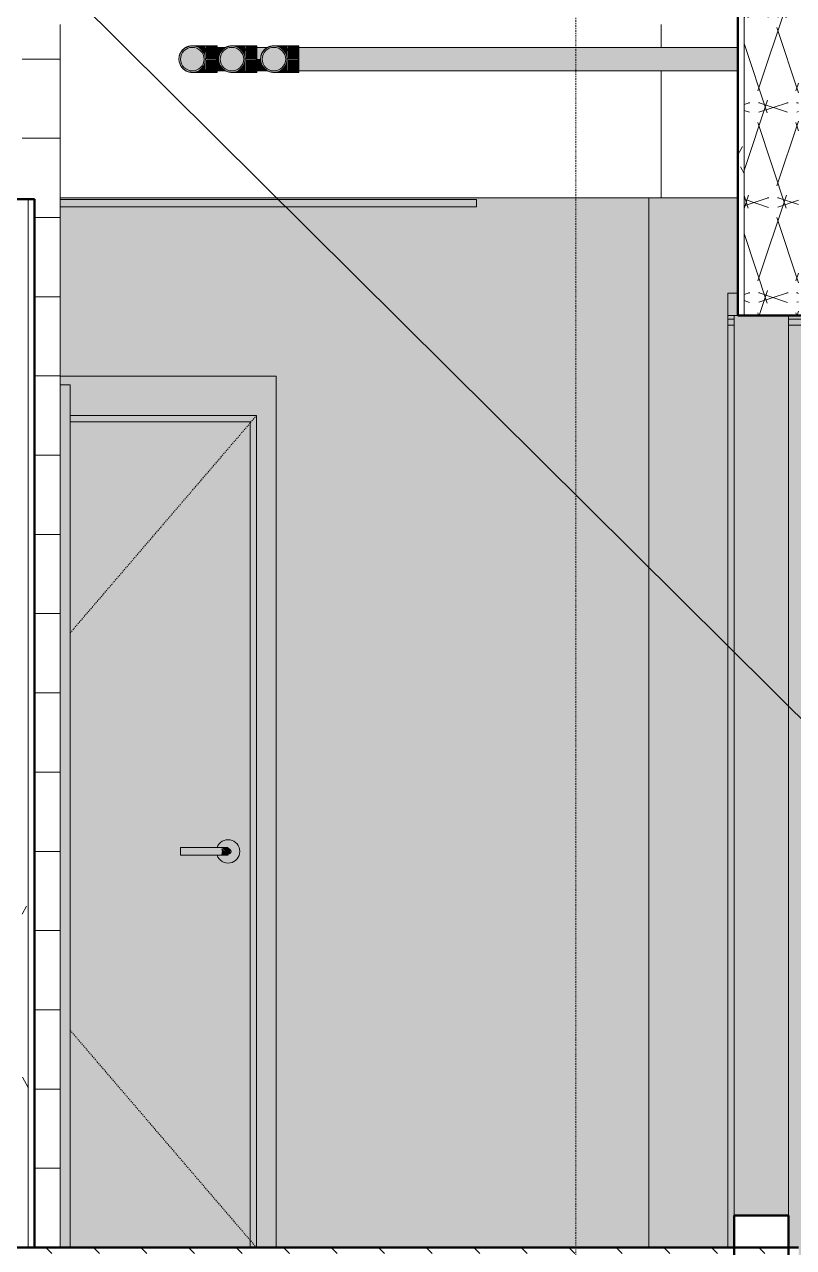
# Model space of a CAD drawing. Header units: inches. Extents: x 1701 to 6939, y -276 to 585.
# Drawn here: x 5264.4 to 5342, y 136 to 259.5 of the extents above; entities that cross this region are included whole.
import ezdxf

# ---------------------------------------------------------------- set-up
doc = ezdxf.new("R2010")
doc.units = ezdxf.units.IN
doc.header["$MEASUREMENT"] = 0
doc.linetypes.add('Dash 1_16_', pattern=[0.125, 0.0625, -0.0625])
doc.linetypes.add('Dash Dot 3_16_', pattern=[0.3125, 0.1875, -0.0625, 0, -0.0625])
for name, color, linetype, lineweight in [('0-2', 7, 'Continuous', 9), ('0-4', 10, 'Continuous', 5), ('A-ANNO-SYMB-1', 150, 'Dash Dot 3_16_', 9), ('A-CLNG-1', 31, 'Continuous', 5), ('A-CLNG-2', 7, 'Continuous', 9), ('A-DOOR-2', 7, 'Dash 1_16_', 9), ('A-DOOR-4', 7, 'Continuous', 9), ('A-DOOR-5', 254, 'Continuous', 9), ('A-DOOR-6', 9, 'Continuous', 9), ('A-DOOR-FRAM-2', 7, 'Continuous', 9), ('A-DOOR-FRAM-3', 9, 'Continuous', 9), ('A-FLOR-2', 192, 'Continuous', 50), ('A-FLOR-3', 192, 'Continuous', 9), ('A-FLOR-MCUT', 51, 'Continuous', 13), ('A-FLOR-PATT-1', 8, 'Continuous', 9), ('A-GLAZ-CWMG', 51, 'Continuous', 9), ('A-GLAZ-CWMG-1', 51, 'Continuous', 50), ('A-WALL', 113, 'Continuous', 13), ('A-WALL-2', 50, 'Continuous', 13), ('A-WALL-3', 7, 'Continuous', 9), ('A-WALL-6', 113, 'Continuous', 9), ('A-WALL-7', 113, 'Continuous', 50), ('A-WALL-PATT-1', 7, 'Continuous', 9), ('A-WALL-PATT-4', 111, 'Continuous', 9), ('A-WALL-PATT-5', 55, 'Continuous', 9), ('G-ANNO-TEXT', 231, 'Continuous', 9), ('I-WALL-3', 7, 'Continuous', 9), ('I-WALL-4', 250, 'Continuous', 50), ('I-WALL-5', 50, 'Continuous', 13), ('P-PIPE-1', 8, 'Continuous', 5), ('P-PIPE-2', 252, 'Continuous', 9), ('P-PIPE-3', 7, 'Continuous', 9), ('P-PIPE-4', 94, 'Continuous', 9), ('Q-SPCQ-2', 7, 'Continuous', 9), ('Q-SPCQ-5', 15, 'Continuous', 9)]:
    doc.layers.add(name, color=color, linetype=linetype, lineweight=lineweight)
pattern_1 = [(0, (-1688.897, 68.768), (30.72, 7.68), [1.267, -21.773, 1.267, -21.773, -122.88]), (0, (-1688.897, 68.768), (30.72, 7.68), [-46.08, 1.267, -44.813, 1.267, -21.773, -53.76]), (0, (-1688.897, 68.768), (30.72, 7.68), [-115.2, 1.267, -14.093, 1.267, -37.133]), (120, (-1677.377, 72.608), (-22.011075, 22.7643), [1.267, -21.773, 1.267, -21.773, -122.88]), (120, (-1677.377, 72.608), (-22.011075, 22.7643), [-46.08, 1.267, -44.813, 1.267, -21.773, -53.76]), (120, (-1677.377, 72.608), (-22.011075, 22.7643), [-115.2, 1.267, -14.093, 1.267, -37.133]), (240, (-1673.537, 87.968), (-8.708925, -30.4443), [1.267, -21.773, 1.267, -21.773, -122.88]), (240, (-1673.537, 87.968), (-8.708925, -30.4443), [-46.08, 1.267, -44.813, 1.267, -21.773, -53.76]), (240, (-1673.537, 87.968), (-8.708925, -30.4443), [-115.2, 1.267, -14.093, 1.267, -37.133])]
pattern_2 = [(0, (7056.429, 68.768), (0, 4.798), []), (315, (7056.4288, 68.768), (4.7984266, 0), [6.786, -6.786]), (45, (7056.4288, 68.768), (4.7984266, 0), [6.786, -6.786])]

# ---------------------------------------------------------------- blocks, each defined once
blk = doc.blocks.new('Elbow - PVC - Sch 40 - Standard-2079255-SECTION _ CENTER LOOKING EAST')
at = {"layer": 'P-PIPE-2'}
h = blk.add_hatch(color=256, dxfattribs=at)
h.paths.add_polyline_path([(-3464, 118.66), (-3463.65, 118.7), (-3463.31, 118.85), (-3462.96, 119.16), (-3462.8, 119.41), (-3462.7, 119.69), (-3462.67, 120.09), (-3462.7, 120.35), (-3462.85, 120.69), (-3463.16, 121.04), (-3463.41, 121.2), (-3463.69, 121.3), (-3464.11, 121.33), (-3464.35, 121.3), (-3464.69, 121.15), (-3465.03, 120.85), (-3465.19, 120.62), (-3465.3, 120.35), (-3465.34, 120), (-3465.3, 119.65), (-3465.15, 119.31), (-3464.84, 118.96), (-3464.53, 118.78), (-3464.31, 118.7)], flags=0)
h.paths.add_polyline_path([(-3464, 118.81), (-3464.31, 118.85), (-3464.64, 119.01), (-3464.84, 119.16), (-3465.03, 119.41), (-3465.16, 119.82), (-3465.18, 120.09), (-3465.15, 120.31), (-3464.95, 120.7), (-3464.78, 120.88), (-3464.53, 121.06), (-3464.3, 121.15), (-3464, 121.19), (-3463.69, 121.15), (-3463.3, 120.95), (-3463.08, 120.74), (-3462.97, 120.59), (-3462.84, 120.18), (-3462.81, 120), (-3462.85, 119.69), (-3462.97, 119.41), (-3463.16, 119.16), (-3463.5, 118.93), (-3463.82, 118.84)], flags=0)
h = blk.add_hatch(color=256, dxfattribs=at)
h.paths.add_polyline_path([(-3462.65, 120), (-3462.62, 121.03), (-3462.66, 121.34), (-3463.37, 121.3), (-3463.43, 121.29), (-3463.57, 121.27), (-3463.24, 121.1), (-3462.95, 120.82), (-3462.8, 120.59), (-3462.7, 120.31), (-3462.65, 120)], flags=0)
h.paths.add_polyline_path([(-3462.97, 120.89), (-3463.21, 121.11), (-3463.03, 120.95)], flags=0)
h.paths.add_polyline_path([(-3463.43, 121.29), (-3463.57, 121.34), (-3463.48, 121.3)], flags=0)
for points in [[(-3462.62, 120), (-3461.47, 120), (-3461.47, 121.34), (-3462.62, 121.3), (-3462.62, 120)], [(-3461.47, 118.66), (-3461.47, 120), (-3462.62, 119.96), (-3462.62, 118.66)]]:
    blk.add_hatch(color=256, dxfattribs=at).paths.add_polyline_path(points, flags=0)
h = blk.add_hatch(color=256, dxfattribs=at)
h.paths.add_polyline_path([(-3463.05, 119.05), (-3463.16, 118.93), (-3463.08, 119.02)], flags=0)
h.paths.add_polyline_path([(-3462.62, 118.66), (-3462.66, 119.94), (-3462.76, 119.51), (-3462.85, 119.31), (-3463.16, 118.96), (-3463.38, 118.81), (-3463.57, 118.7), (-3463.57, 118.66), (-3462.91, 118.66)], flags=0)
at = {"layer": 'P-PIPE-3'}
for p, q in [((-3461.47, 121.34), (-3462.62, 121.34)), ((-3461.47, 121.34), (-3461.47, 120)), ((-3461.47, 120), (-3461.47, 118.66)), ((-3462.62, 118.66), (-3461.47, 118.66))]:
    blk.add_line(p, q, dxfattribs=at)
at = {"layer": 'P-PIPE-3', "flags": 128}
for points in [[(-3465.34, 120), (-3465.34, 120.05), (-3465.34, 120.11), (-3465.33, 120.16), (-3465.33, 120.21), (-3465.32, 120.27), (-3465.31, 120.32), (-3465.29, 120.37), (-3465.28, 120.42), (-3465.26, 120.47), (-3465.24, 120.52), (-3465.22, 120.57), (-3465.19, 120.62), (-3465.17, 120.67), (-3465.14, 120.71), (-3465.11, 120.76), (-3465.08, 120.8), (-3465.05, 120.85), (-3465.01, 120.89), (-3464.97, 120.93), (-3464.94, 120.96), (-3464.9, 121), (-3464.86, 121.04), (-3464.81, 121.07), (-3464.77, 121.1), (-3464.73, 121.13), (-3464.68, 121.16), (-3464.63, 121.19), (-3464.59, 121.21), (-3464.54, 121.23), (-3464.49, 121.25), (-3464.44, 121.27), (-3464.39, 121.29), (-3464.33, 121.3), (-3464.28, 121.31), (-3464.23, 121.32), (-3464.18, 121.33), (-3464.12, 121.34), (-3464.07, 121.34), (-3464.01, 121.34), (-3464, 121.34)], [(-3464, 121.34), (-3464, 121.34), (-3464, 121.34), (-3463.99, 121.34), (-3463.98, 121.34), (-3463.97, 121.34), (-3463.96, 121.34), (-3463.95, 121.34), (-3463.93, 121.34), (-3463.91, 121.34), (-3463.89, 121.34), (-3463.87, 121.34), (-3463.84, 121.34), (-3463.82, 121.34), (-3463.79, 121.34), (-3463.76, 121.34), (-3463.73, 121.34), (-3463.69, 121.34), (-3463.66, 121.34), (-3463.62, 121.34), (-3463.58, 121.34), (-3463.54, 121.34), (-3463.5, 121.34), (-3463.46, 121.34), (-3463.41, 121.34), (-3463.37, 121.34), (-3463.32, 121.34), (-3463.27, 121.34), (-3463.22, 121.34), (-3463.17, 121.34), (-3463.12, 121.34), (-3463.07, 121.34), (-3463.02, 121.34), (-3462.97, 121.34), (-3462.91, 121.34), (-3462.86, 121.34), (-3462.8, 121.34), (-3462.75, 121.34), (-3462.69, 121.34), (-3462.64, 121.34), (-3462.62, 121.34)], [(-3464, 118.66), (-3464.05, 118.66), (-3464.11, 118.66), (-3464.16, 118.67), (-3464.21, 118.67), (-3464.27, 118.68), (-3464.32, 118.69), (-3464.37, 118.71), (-3464.42, 118.72), (-3464.47, 118.74), (-3464.52, 118.76), (-3464.57, 118.78), (-3464.62, 118.81), (-3464.67, 118.83), (-3464.71, 118.86), (-3464.76, 118.89), (-3464.8, 118.92), (-3464.85, 118.95), (-3464.89, 118.99), (-3464.93, 119.03), (-3464.96, 119.06), (-3465, 119.1), (-3465.04, 119.14), (-3465.07, 119.19), (-3465.1, 119.23), (-3465.13, 119.27), (-3465.16, 119.32), (-3465.19, 119.37), (-3465.21, 119.41), (-3465.23, 119.46), (-3465.25, 119.51), (-3465.27, 119.56), (-3465.29, 119.61), (-3465.3, 119.67), (-3465.31, 119.72), (-3465.32, 119.77), (-3465.33, 119.82), (-3465.34, 119.88), (-3465.34, 119.93), (-3465.34, 119.99), (-3465.34, 120)], [(-3462.62, 118.66), (-3462.68, 118.66), (-3462.73, 118.66), (-3462.79, 118.66), (-3462.84, 118.66), (-3462.9, 118.66), (-3462.95, 118.66), (-3463, 118.66), (-3463.06, 118.66), (-3463.11, 118.66), (-3463.16, 118.66), (-3463.21, 118.66), (-3463.26, 118.66), (-3463.31, 118.66), (-3463.36, 118.66), (-3463.4, 118.66), (-3463.45, 118.66), (-3463.49, 118.66), (-3463.53, 118.66), (-3463.57, 118.66), (-3463.61, 118.66), (-3463.65, 118.66), (-3463.68, 118.66), (-3463.72, 118.66), (-3463.75, 118.66), (-3463.78, 118.66), (-3463.81, 118.66), (-3463.84, 118.66), (-3463.86, 118.66), (-3463.89, 118.66), (-3463.91, 118.66), (-3463.93, 118.66), (-3463.94, 118.66), (-3463.96, 118.66), (-3463.97, 118.66), (-3463.98, 118.66), (-3463.99, 118.66), (-3463.99, 118.66), (-3464, 118.66), (-3464, 118.66)]]:
    blk.add_lwpolyline(points, dxfattribs=at)
at = {"layer": 'P-PIPE-3'}
for start, end in [(0, 180), (180, 360)]:
    blk.add_arc((-3464, 120), 1.34, start, end, dxfattribs=at)
blk = doc.blocks.new('HOLLOW METAL - UNIT DOOR-2125824-SECTION _ CENTER LOOKING EAST')
at = {"layer": 'A-DOOR-5'}
h = blk.add_hatch(color=256, dxfattribs=at)
h.paths.add_polyline_path([(-3460.38, 306.82), (-3460.07, 306.86), (-3459.79, 306.98), (-3459.54, 307.16), (-3459.36, 307.41), (-3459.24, 307.69), (-3459.2, 308), (-3459.24, 308.31), (-3459.36, 308.59), (-3459.54, 308.84), (-3459.79, 309.02), (-3460.07, 309.14), (-3460.38, 309.18), (-3460.68, 309.14), (-3460.97, 309.02), (-3461.21, 308.84), (-3461.4, 308.59), (-3461.47, 308.39), (-3461, 308.38), (-3460.73, 308.38), (-3460.37, 308.36), (-3460.18, 308.26), (-3460.13, 308.12), (-3460.14, 307.8), (-3460.31, 307.65), (-3460.49, 307.61), (-3460.82, 307.65), (-3461.26, 307.61), (-3461.48, 307.61), (-3461.4, 307.41), (-3461.21, 307.16), (-3460.97, 306.98), (-3460.68, 306.86)], flags=0)
h.paths.add_polyline_path([(-3461.07, 307.8), (-3461.01, 308), (-3461.07, 308.1), (-3461.07, 307.9)], flags=0)
for points in [[(-3461.07, 308), (-3461.08, 308.39), (-3465.2, 308.38), (-3465.2, 308), (-3461.56, 308)], [(-3461.55, 307.61), (-3461.07, 307.62), (-3461.07, 308), (-3465.2, 308), (-3465.2, 307.61), (-3461.56, 307.61)]]:
    blk.add_hatch(color=256, dxfattribs=at).paths.add_polyline_path(points, flags=0)
h = blk.add_hatch(color=256, dxfattribs=at)
h.paths.add_polyline_path([(-3460.7, 308), (-3461.07, 308.34), (-3461.04, 308.1), (-3461, 308), (-3460.79, 308)], flags=0)
h.paths.add_polyline_path([(-3460.31, 308), (-3460.12, 308), (-3460.18, 308.26), (-3460.31, 308.35), (-3460.49, 308.39), (-3460.82, 308.35), (-3461.02, 308.34), (-3460.69, 308), (-3460.34, 308)], flags=0)
h = blk.add_hatch(color=256, dxfattribs=at)
h.paths.add_polyline_path([(-3461.07, 307.61), (-3460.73, 307.62), (-3460.37, 307.64), (-3460.17, 307.76), (-3460.13, 307.88), (-3460.15, 308), (-3460.7, 307.99), (-3461.05, 307.62)], flags=0)
h.paths.add_polyline_path([(-3461.07, 307.62), (-3460.7, 308), (-3461.01, 308), (-3461.07, 307.66)], flags=0)
at = {"layer": 'A-DOOR-6'}
h = blk.add_hatch(color=256, dxfattribs=at)
h.paths.add_polyline_path([(-3458.15, 268), (-3458.15, 351.37), (-3476.32, 351.37), (-3476.32, 268), (-3468.72, 268)], flags=0)
h.paths.add_polyline_path([(-3460.38, 306.82), (-3460.68, 306.86), (-3460.97, 306.98), (-3461.21, 307.16), (-3461.4, 307.41), (-3461.51, 307.61), (-3465.2, 307.62), (-3465.2, 308.39), (-3461.48, 308.39), (-3461.4, 308.59), (-3461.21, 308.84), (-3460.97, 309.02), (-3460.68, 309.14), (-3460.34, 309.18), (-3460.07, 309.14), (-3459.79, 309.02), (-3459.54, 308.84), (-3459.36, 308.59), (-3459.24, 308.31), (-3459.2, 308), (-3459.24, 307.69), (-3459.36, 307.41), (-3459.54, 307.16), (-3459.79, 306.98), (-3460.07, 306.86), (-3460.34, 306.82)], flags=0)
at = {"layer": 'A-DOOR-FRAM-3'}
for points in [[(-3455.52, 268), (-3455.52, 356), (-3477.32, 356), (-3477.32, 355.12), (-3476.32, 355.12), (-3476.32, 352), (-3457.52, 352), (-3457.52, 268)], [(-3457.52, 268), (-3457.52, 352), (-3476.32, 352), (-3476.32, 351.37), (-3458.15, 351.37), (-3458.15, 268)]]:
    blk.add_hatch(color=256, dxfattribs=at).paths.add_polyline_path(points, flags=0)
at = {"layer": 'A-DOOR-2'}
for p, q in [((-3457.52, 352), (-3476.32, 330.07)), ((-3476.32, 289.93), (-3457.52, 268))]:
    blk.add_line(p, q, dxfattribs=at)
at = {"layer": 'A-DOOR-4'}
for p, q in [((-3461.07, 308.39), (-3465.2, 308.39)), ((-3465.2, 308), (-3465.2, 308.39)), ((-3465.2, 307.61), (-3465.2, 308)), ((-3465.2, 307.61), (-3461.07, 307.61))]:
    blk.add_line(p, q, dxfattribs=at)
at = {"layer": 'A-DOOR-4', "flags": 128}
for points in [[(-3460.48, 308.39), (-3460.48, 308.39), (-3460.48, 308.39), (-3460.48, 308.39), (-3460.48, 308.39), (-3460.49, 308.39), (-3460.49, 308.39), (-3460.5, 308.39), (-3460.51, 308.39), (-3460.51, 308.39), (-3460.52, 308.39), (-3460.53, 308.39), (-3460.54, 308.39), (-3460.55, 308.39), (-3460.57, 308.39), (-3460.58, 308.39), (-3460.59, 308.39), (-3460.61, 308.39), (-3460.62, 308.39), (-3460.64, 308.39), (-3460.66, 308.39), (-3460.67, 308.39), (-3460.69, 308.39), (-3460.71, 308.39), (-3460.73, 308.39), (-3460.75, 308.39), (-3460.77, 308.39), (-3460.79, 308.39), (-3460.81, 308.39), (-3460.83, 308.39), (-3460.85, 308.39), (-3460.88, 308.39), (-3460.9, 308.39), (-3460.92, 308.39), (-3460.94, 308.39), (-3460.97, 308.39), (-3460.99, 308.39), (-3461.01, 308.39), (-3461.04, 308.39), (-3461.06, 308.39), (-3461.07, 308.39)], [(-3461.07, 307.61), (-3461.04, 307.61), (-3461.02, 307.61), (-3461, 307.61), (-3460.97, 307.61), (-3460.95, 307.61), (-3460.93, 307.61), (-3460.9, 307.61), (-3460.88, 307.61), (-3460.86, 307.61), (-3460.84, 307.61), (-3460.82, 307.61), (-3460.79, 307.61), (-3460.77, 307.61), (-3460.75, 307.61), (-3460.73, 307.61), (-3460.71, 307.61), (-3460.7, 307.61), (-3460.68, 307.61), (-3460.66, 307.61), (-3460.64, 307.61), (-3460.63, 307.61), (-3460.61, 307.61), (-3460.6, 307.61), (-3460.58, 307.61), (-3460.57, 307.61), (-3460.56, 307.61), (-3460.55, 307.61), (-3460.54, 307.61), (-3460.53, 307.61), (-3460.52, 307.61), (-3460.51, 307.61), (-3460.5, 307.61), (-3460.5, 307.61), (-3460.49, 307.61), (-3460.49, 307.61), (-3460.48, 307.61), (-3460.48, 307.61), (-3460.48, 307.61), (-3460.48, 307.61)]]:
    blk.add_lwpolyline(points, dxfattribs=at)
at = {"layer": 'A-DOOR-4'}
for centre, radius, start, end in [((-3460.38, 308), 1.18, 0, 160.3657), ((-3460.38, 308), 1.18, 199.5633, 0), ((-3460.48, 308), 0.394, 75, 90), ((-3460.48, 308), 0.394, 270, 285), ((-3460.48, 308), 0.394, 0, 30), ((-3460.48, 308), 0.394, 330, 0)]:
    blk.add_arc(centre, radius, start, end, dxfattribs=at)
at = {"layer": 'A-DOOR-FRAM-2'}
for p, q in [((-3455.52, 356), (-3477.32, 356)), ((-3455.52, 268), (-3455.52, 356)), ((-3476.32, 352), (-3457.52, 352)), ((-3457.52, 352), (-3457.52, 268)), ((-3476.32, 351.37), (-3458.15, 351.37)), ((-3458.15, 351.37), (-3458.15, 268))]:
    blk.add_line(p, q, dxfattribs=at)
blk = doc.blocks.new('CTR - 1st Phase - Common Walls_rvt-2-SECTION _ CENTER LOOKING EAST')
at = {"layer": 'A-CLNG-1'}
blk.add_hatch(color=256, dxfattribs=at).paths.add_polyline_path([(-3477.32, 241.07), (-3435.32, 241.07), (-3435.32, 241.82), (-3477.32, 241.82)], flags=0)
at = {"layer": 'A-WALL-PATT-1'}
h = blk.add_hatch(dxfattribs=at)
h.set_pattern_fill('FP_39', color=256, style=0, pattern_type=2)
h.set_pattern_definition(pattern_1)
h.paths.add_polyline_path([(-3480.55, 136), (-3480.55, 241.87), (-3481.17, 241.87), (-3481.17, 136)], flags=0)
h = blk.add_hatch(dxfattribs=at)
h.set_pattern_fill('FP_39', color=256, style=0, pattern_type=2)
h.set_pattern_definition(pattern_1)
h.paths.add_polyline_path([(-3479.92, 136), (-3479.92, 241.87), (-3480.55, 241.87), (-3480.55, 136)], flags=0)
at = {"layer": 'I-WALL-5'}
for points in [[(-3451.96, 136), (-3417.92, 136), (-3417.92, 242), (-3477.32, 242), (-3477.32, 241.82), (-3435.32, 241.82), (-3435.32, 241.07), (-3477.32, 241.07), (-3477.32, 224), (-3455.52, 224), (-3455.52, 136)], [(-3409.92, 136), (-3409.92, 232.37), (-3408.92, 232.37), (-3408.92, 242), (-3417.92, 242), (-3417.92, 136), (-3410.56, 136)]]:
    blk.add_hatch(color=256, dxfattribs=at).paths.add_polyline_path(points, flags=0)
at = {"layer": 'P-PIPE-1'}
for points in [[(-3461.34, 256), (-3461.3, 256.35), (-3461.15, 256.69), (-3460.84, 257.04), (-3460.67, 257.19), (-3461.47, 257.15), (-3461.47, 256)], [(-3426.82, 256), (-3408.92, 256.01), (-3408.92, 257.19), (-3453.23, 257.15), (-3453.23, 256), (-3431.01, 256)], [(-3461.47, 254.81), (-3460.69, 254.85), (-3461.04, 255.16), (-3461.2, 255.41), (-3461.3, 255.69), (-3461.34, 256), (-3461.47, 256), (-3461.47, 254.84)], [(-3457.47, 254.81), (-3456.45, 254.85), (-3456.79, 255.16), (-3456.95, 255.41), (-3457.06, 255.69), (-3457.1, 256), (-3457.47, 256), (-3457.47, 254.84)], [(-3426.82, 254.81), (-3408.92, 254.85), (-3408.92, 256), (-3453.23, 256), (-3453.23, 254.81), (-3431.01, 254.81)]]:
    blk.add_hatch(color=256, dxfattribs=at).paths.add_polyline_path(points, flags=0)
h = blk.add_hatch(color=256, dxfattribs=at)
h.paths.add_polyline_path([(-3457.1, 256), (-3457.06, 256.31), (-3457.06, 256.35), (-3456.9, 256.69), (-3456.6, 257.04), (-3456.43, 257.19), (-3457.47, 257.15), (-3457.47, 256)], flags=0)
h.paths.add_polyline_path([(-3454.4, 256), (-3454.38, 256), (-3454.4, 256)], flags=0)
at = {"layer": 'P-PIPE-2'}
for points in [[(-3464, 254.81), (-3463.64, 254.88), (-3463.41, 254.97), (-3463.16, 255.16), (-3462.97, 255.41), (-3462.85, 255.71), (-3462.82, 256.07), (-3462.9, 256.43), (-3463.03, 256.67), (-3463.16, 256.84), (-3463.46, 257.05), (-3463.82, 257.16), (-3464, 257.19), (-3464.31, 257.15), (-3464.59, 257.03), (-3464.84, 256.84), (-3465.05, 256.55), (-3465.16, 256.18), (-3465.17, 255.9), (-3465.13, 255.65), (-3465.03, 255.41), (-3464.84, 255.16), (-3464.53, 254.94), (-3464.18, 254.84)], [(-3460, 254.81), (-3459.64, 254.88), (-3459.41, 254.97), (-3459.16, 255.16), (-3458.97, 255.41), (-3458.85, 255.71), (-3458.82, 256.07), (-3458.9, 256.43), (-3459.03, 256.67), (-3459.16, 256.84), (-3459.46, 257.05), (-3459.82, 257.16), (-3460, 257.19), (-3460.34, 257.13), (-3460.59, 257.03), (-3460.84, 256.84), (-3461.05, 256.55), (-3461.16, 256.18), (-3461.17, 255.9), (-3461.13, 255.65), (-3461.03, 255.41), (-3460.84, 255.16), (-3460.59, 254.97), (-3460.18, 254.84)], [(-3455.76, 254.81), (-3455.39, 254.88), (-3455.16, 254.97), (-3454.92, 255.16), (-3454.73, 255.41), (-3454.61, 255.71), (-3454.58, 256.07), (-3454.66, 256.43), (-3454.79, 256.67), (-3454.92, 256.84), (-3455.22, 257.05), (-3455.58, 257.16), (-3455.76, 257.19), (-3456.15, 257.11), (-3456.35, 257.03), (-3456.6, 256.84), (-3456.8, 256.55), (-3456.92, 256.18), (-3456.93, 255.9), (-3456.89, 255.65), (-3456.79, 255.41), (-3456.6, 255.16), (-3456.35, 254.97), (-3455.94, 254.84)]]:
    blk.add_hatch(color=256, dxfattribs=at).paths.add_polyline_path(points, flags=0)
at = {"layer": 'A-CLNG-2'}
for p, q in [((-3477.32, 241.82), (-3435.32, 241.82)), ((-3435.32, 241.07), (-3477.32, 241.07)), ((-3435.32, 241.82), (-3435.32, 241.07))]:
    blk.add_line(p, q, dxfattribs=at)
at = {"layer": 'A-WALL-2'}
blk.add_line((-3480.55, 241.87), (-3480.55, 136), dxfattribs=at)
at = {"layer": 'I-WALL-3'}
for p, q in [((-3417.92, 242), (-3477.32, 242)), ((-3408.92, 242), (-3417.92, 242)), ((-3417.92, 242), (-3417.92, 136)), ((-3477.32, 224), (-3455.52, 224)), ((-3455.52, 224), (-3455.52, 136))]:
    blk.add_line(p, q, dxfattribs=at)
at = {"layer": 'I-WALL-4'}
for p, q in [((-3479.92, 241.87), (-3487.92, 241.87)), ((-3479.92, 136), (-3479.92, 241.87)), ((-3487.92, 136), (-3479.92, 136))]:
    blk.add_line(p, q, dxfattribs=at)
at = {"layer": 'P-PIPE-3'}
for p, q in [((-3460.62, 257.19), (-3461.47, 257.19)), ((-3456.37, 257.19), (-3457.47, 257.19)), ((-3408.92, 257.19), (-3453.23, 257.19)), ((-3461.47, 254.81), (-3460.62, 254.81)), ((-3457.47, 254.81), (-3456.37, 254.81)), ((-3453.23, 254.81), (-3408.92, 254.81))]:
    blk.add_line(p, q, dxfattribs=at)
at = {"layer": 'P-PIPE-4'}
for centre, start, end in [((-3464, 256), 0, 180), ((-3460, 256), 0, 180), ((-3455.76, 256), 0, 180), ((-3464, 256), 180, 0), ((-3460, 256), 180, 0), ((-3455.76, 256), 180, 0)]:
    blk.add_arc(centre, 1.19, start, end, dxfattribs=at)
at = {"layer": '0-2'}
for name, p in [('Elbow - PVC - Sch 40 - Standard-2079255-SECTION _ CENTER LOOKING EAST', (0, 136)), ('Elbow - PVC - Sch 40 - Standard-2079255-SECTION _ CENTER LOOKING EAST', (4, 136)), ('Elbow - PVC - Sch 40 - Standard-2079255-SECTION _ CENTER LOOKING EAST', (8.24, 136)), ('HOLLOW METAL - UNIT DOOR-2125824-SECTION _ CENTER LOOKING EAST', (0, -132))]:
    blk.add_blockref(name, p, dxfattribs=at)
blk = doc.blocks.new('Elevator Door-Center - 48_ x 84_-2010370-SECTION _ CENTER LOOKING EAST')
at = {"layer": 'Q-SPCQ-5'}
blk.add_hatch(color=256, dxfattribs=at).paths.add_polyline_path([(-3476.32, 136), (-3476.32, 223.12), (-3477.32, 223.12), (-3477.32, 136)], flags=0)
at = {"layer": 'Q-SPCQ-2'}
for p, q in [((-3477.32, 223.12), (-3476.32, 223.12)), ((-3476.32, 223.12), (-3476.32, 136))]:
    blk.add_line(p, q, dxfattribs=at)
blk = doc.blocks.new('CTR - 1st Phase -Stairs _ Elevators_rvt-2-SECTION _ CENTER LOOKING EAST')
at = {"layer": 'A-WALL-PATT-5'}
h = blk.add_hatch(dxfattribs=at)
h.set_pattern_fill('FP_70', color=256, style=0, pattern_type=2)
h.set_pattern_definition([(0, (-3481.324, -152), (0, 8), []), (90, (-3481.324, -152), (-8, 8), [8, -8])])
h.paths.add_polyline_path([(-3477.73, 0), (-3477.32, 0), (-3477.33, 0.12), (-3479.92, 0.12), (-3479.92, 0), (-3478.45, 0), (-3478.45, 0.12), (-3477.73, 0.12), (-3477.73, 0.02)], flags=0)
h.paths.add_polyline_path([(-3477.32, 0.57), (-3477.37, 11.14), (-3478.45, 10.02), (-3479.64, 9.07), (-3479.92, 8.89), (-3479.92, 1.16), (-3477.36, 0.58)], flags=0)
h.paths.add_polyline_path([(-3479.57, 28.76), (-3478.19, 28.82), (-3477.32, 28.94), (-3477.32, 127.5), (-3479.22, 127.5), (-3479.22, 133), (-3477.32, 133), (-3477.32, 133.84), (-3481.17, 133.84), (-3481.14, 109.87), (-3479.92, 109.87), (-3479.92, 28.76)], flags=0)
h.paths.add_polyline_path([(-3477.32, 136), (-3477.32, 259.5), (-3479.22, 259.5), (-3479.22, 265), (-3477.32, 265), (-3477.32, 265.84), (-3479.22, 265.87), (-3479.22, 268), (-3477.32, 268), (-3477.32, 400.31), (-3479.1, 400.28), (-3479.22, 405.77), (-3481.17, 405.73), (-3481.17, 373.87), (-3479.92, 373.87), (-3479.92, 268), (-3481.17, 268), (-3481.17, 241.87), (-3479.92, 241.87), (-3479.92, 136)], flags=0)
at = {"layer": 'A-WALL-3'}
blk.add_line((-3477.32, 259.5), (-3477.32, 136), dxfattribs=at)
at = {"layer": '0-2'}
blk.add_blockref('Elevator Door-Center - 48_ x 84_-2010370-SECTION _ CENTER LOOKING EAST', (0, 0), dxfattribs=at)
blk = doc.blocks.new('Basic Wall _ EXT - FIBER CEMENT - LARGE - ___-2505164-SECTION _ CENTER LOOKING EAST')
at = {"layer": 'A-WALL-6'}
for points in [[(-3409.3, 230.12), (-3408.92, 230.12), (-3408.92, 232.37), (-3409.92, 232.37), (-3409.92, 230.12)], [(-3402.37, 229.73), (-3402.37, 229.75), (-3403.8, 229.73)]]:
    blk.add_hatch(color=256, dxfattribs=at).paths.add_polyline_path(points, flags=0)
h = blk.add_hatch(color=256, dxfattribs=at)
h.paths.add_polyline_path([(-2067.92, 229.15), (-2067.6, 229.15), (-2067.6, 229.73), (-3400.8, 229.73), (-3400.8, 229.15), (-2068.16, 229.15)], flags=0)
h.paths.add_polyline_path([(-3409.92, 229.15), (-3409.3, 229.15), (-3409.3, 229.73), (-3409.92, 229.73)], flags=0)
h.paths.add_polyline_path([(-3403.8, 229.15), (-3402.37, 229.15), (-3402.37, 229.73), (-3403.8, 229.73)], flags=0)
for p, q in [((-3409.92, 230.12), (-3409.92, 232.37)), ((-3409.92, 232.37), (-3408.92, 232.37)), ((-3409.92, 229.15), (-3409.92, 229.73)), ((-3409.92, 229.73), (-3409.3, 229.73)), ((-3403.8, 229.73), (-3402.37, 229.73)), ((-3409.92, 229.15), (-3409.3, 229.15)), ((-3403.8, 229.15), (-3402.37, 229.15))]:
    blk.add_line(p, q, dxfattribs=at)
blk = doc.blocks.new('Rectangular Mullion - Stud - Base_Head-1769175-SECTION _ CENTER LOOKING EAST')
at = {"layer": 'A-GLAZ-CWMG-1'}
for p, q in [((-3403.8, 139.25), (-3409.3, 139.25)), ((-3409.3, 139.25), (-3409.3, 133.75)), ((-3403.8, 133.75), (-3403.8, 139.25)), ((-3409.3, 133.75), (-3403.8, 133.75))]:
    blk.add_line(p, q, dxfattribs=at)
blk = doc.blocks.new('Rectangular Mullion - Stud - Vertical-2196328-SECTION _ CENTER LOOKING EAST')
at = {"layer": 'A-GLAZ-CWMG'}
blk.add_hatch(color=256, dxfattribs=at).paths.add_polyline_path([(-3403.8, 139.25), (-3403.8, 230.12), (-3409.3, 230.12), (-3409.3, 139.25)], flags=0)
for p, q in [((-3409.3, 230.12), (-3408.92, 230.12)), ((-3409.3, 139.25), (-3409.3, 230.12)), ((-3403.8, 230.12), (-3403.8, 139.25))]:
    blk.add_line(p, q, dxfattribs=at)

msp = doc.modelspace()

# ---------------------------------------------------------------- hatches: boundary and pattern name
at = {"layer": 'A-FLOR-PATT-1'}
h = msp.add_hatch(dxfattribs=at)
h.set_pattern_fill('FP_41', color=256, style=0, pattern_type=2)
h.set_pattern_definition(pattern_2)
h.paths.add_polyline_path([(5337.64, 135.41), (5341.53, 135.41), (5341.53, 136), (5264.15, 136), (5264.15, 135.41), (5337.47, 135.41)], flags=0)
at = {"layer": 'A-WALL-PATT-4'}
h = msp.add_hatch(dxfattribs=at)
h.set_pattern_fill('FP_45', color=256, style=0, pattern_type=2)
h.set_pattern_definition([(0, (6684.96, 112.3), (-38.4, 120.375), [0.392, -38.007]), (0, (6684.96, 112.7), (-38.4, 120.375), [0.392, -38.007]), (0, (6684.96, 128.66), (-38.4, 120.375), [0.392, -38.007]), (0, (6684.96, 129.05), (-38.4, 120.375), [0.392, -38.007]), (0, (6684.96, 145.02), (-38.4, 120.375), [0.392, -38.007]), (0, (6684.96, 145.41), (-38.4, 120.375), [0.392, -38.007]), (0, (6684.96, 161.38), (-38.4, 120.375), [0.392, -38.007]), (0, (6684.96, 161.77), (-38.4, 120.375), [0.392, -38.007]), (0, (6684.96, 177.73), (-38.4, 120.375), [0.392, -38.007]), (0, (6684.96, 178.12), (-38.4, 120.375), [0.392, -38.007]), (0, (6684.96, 194.09), (-38.4, 120.375), [0.392, -38.007]), (0, (6684.96, 194.48), (-38.4, 120.375), [0.392, -38.007]), (0, (6684.96, 210.45), (-38.4, 120.375), [0.392, -38.007]), (0, (6684.96, 210.84), (-38.4, 120.375), [0.392, -38.007]), (0, (6684.96, 226.8), (-38.4, 120.375), [0.392, -38.007]), (0, (6684.96, 227.2), (-38.4, 120.375), [0.392, -38.007]), (0, (6702.4, 112.3), (-38.4, 120.375), [0.392, -38.007]), (0, (6702.4, 112.7), (-38.4, 120.375), [0.392, -38.007]), (0, (6702.4, 128.66), (-38.4, 120.375), [0.392, -38.007]), (0, (6702.4, 129.05), (-38.4, 120.375), [0.392, -38.007]), (0, (6702.4, 145.02), (-38.4, 120.375), [0.392, -38.007]), (0, (6702.4, 145.41), (-38.4, 120.375), [0.392, -38.007]), (0, (6702.4, 161.38), (-38.4, 120.375), [0.392, -38.007]), (0, (6702.4, 161.77), (-38.4, 120.375), [0.392, -38.007]), (0, (6702.4, 177.73), (-38.4, 120.375), [0.392, -38.007]), (0, (6702.4, 178.12), (-38.4, 120.375), [0.392, -38.007]), (0, (6702.4, 194.09), (-38.4, 120.375), [0.392, -38.007]), (0, (6702.4, 194.48), (-38.4, 120.375), [0.392, -38.007]), (0, (6702.4, 210.45), (-38.4, 120.375), [0.392, -38.007]), (0, (6702.4, 210.84), (-38.4, 120.375), [0.392, -38.007]), (0, (6702.4, 226.8), (-38.4, 120.375), [0.392, -38.007]), (0, (6702.4, 227.2), (-38.4, 120.375), [0.392, -38.007]), (0, (6719.86, 112.3), (-38.4, 120.375), [0.392, -38.007]), (0, (6719.86, 112.7), (-38.4, 120.375), [0.392, -38.007]), (0, (6719.86, 128.66), (-38.4, 120.375), [0.392, -38.007]), (0, (6719.86, 129.05), (-38.4, 120.375), [0.392, -38.007]), (0, (6719.86, 145.02), (-38.4, 120.375), [0.392, -38.007]), (0, (6719.86, 145.41), (-38.4, 120.375), [0.392, -38.007]), (0, (6719.86, 161.38), (-38.4, 120.375), [0.392, -38.007]), (0, (6719.86, 161.77), (-38.4, 120.375), [0.392, -38.007]), (0, (6719.86, 177.73), (-38.4, 120.375), [0.392, -38.007]), (0, (6719.86, 178.12), (-38.4, 120.375), [0.392, -38.007]), (0, (6719.86, 194.09), (-38.4, 120.375), [0.392, -38.007]), (0, (6719.86, 194.48), (-38.4, 120.375), [0.392, -38.007]), (0, (6719.86, 210.45), (-38.4, 120.375), [0.392, -38.007]), (0, (6719.86, 210.84), (-38.4, 120.375), [0.392, -38.007]), (0, (6719.86, 226.8), (-38.4, 120.375), [0.392, -38.007]), (0, (6719.86, 227.2), (-38.4, 120.375), [0.392, -38.007]), (90, (6683.215, 109.75), (-38.4, 2e-15), [120, -0.375]), (90, (6683.59, 109.75), (-38.4, 2e-15), [120, -0.375]), (90, (6684.956, 112.304), (-38.4, 2e-15), [0.392, -119.982]), (90, (6684.956, 128.66), (-38.4, 2e-15), [0.392, -119.982]), (90, (6684.956, 145.018), (-38.4, 2e-15), [0.392, -119.982]), (90, (6684.956, 161.375), (-38.4, 2e-15), [0.392, -119.982]), (90, (6684.956, 177.732), (-38.4, 2e-15), [0.392, -119.982]), (90, (6684.956, 194.09), (-38.4, 2e-15), [0.392, -119.982]), (90, (6684.956, 210.447), (-38.4, 2e-15), [0.392, -119.982]), (90, (6684.956, 226.804), (-38.4, 2e-15), [0.392, -119.982]), (90, (6685.35, 112.304), (-38.4, 2e-15), [0.392, -119.982]), (90, (6685.35, 128.66), (-38.4, 2e-15), [0.392, -119.982]), (90, (6685.35, 145.018), (-38.4, 2e-15), [0.392, -119.982]), (90, (6685.35, 161.375), (-38.4, 2e-15), [0.392, -119.982]), (90, (6685.35, 177.732), (-38.4, 2e-15), [0.392, -119.982]), (90, (6685.35, 194.09), (-38.4, 2e-15), [0.392, -119.982]), (90, (6685.35, 210.447), (-38.4, 2e-15), [0.392, -119.982]), (90, (6685.35, 226.804), (-38.4, 2e-15), [0.392, -119.982]), (90, (6702.406, 112.304), (-38.4, 2e-15), [0.392, -119.982]), (90, (6702.406, 128.66), (-38.4, 2e-15), [0.392, -119.982]), (90, (6702.406, 145.018), (-38.4, 2e-15), [0.392, -119.982]), (90, (6702.406, 161.375), (-38.4, 2e-15), [0.392, -119.982]), (90, (6702.406, 177.732), (-38.4, 2e-15), [0.392, -119.982]), (90, (6702.406, 194.09), (-38.4, 2e-15), [0.392, -119.982]), (90, (6702.406, 210.447), (-38.4, 2e-15), [0.392, -119.982]), (90, (6702.406, 226.804), (-38.4, 2e-15), [0.392, -119.982]), (90, (6702.8, 112.304), (-38.4, 2e-15), [0.392, -119.982]), (90, (6702.8, 128.66), (-38.4, 2e-15), [0.392, -119.982]), (90, (6702.8, 145.018), (-38.4, 2e-15), [0.392, -119.982]), (90, (6702.8, 161.375), (-38.4, 2e-15), [0.392, -119.982]), (90, (6702.8, 177.732), (-38.4, 2e-15), [0.392, -119.982]), (90, (6702.8, 194.09), (-38.4, 2e-15), [0.392, -119.982]), (90, (6702.8, 210.447), (-38.4, 2e-15), [0.392, -119.982]), (90, (6702.8, 226.804), (-38.4, 2e-15), [0.392, -119.982]), (90, (6719.856, 112.304), (-38.4, 2e-15), [0.392, -119.982]), (90, (6719.856, 128.66), (-38.4, 2e-15), [0.392, -119.982]), (90, (6719.856, 145.018), (-38.4, 2e-15), [0.392, -119.982]), (90, (6719.856, 161.375), (-38.4, 2e-15), [0.392, -119.982]), (90, (6719.856, 177.732), (-38.4, 2e-15), [0.392, -119.982]), (90, (6719.856, 194.09), (-38.4, 2e-15), [0.392, -119.982]), (90, (6719.856, 210.447), (-38.4, 2e-15), [0.392, -119.982]), (90, (6719.856, 226.804), (-38.4, 2e-15), [0.392, -119.982]), (90, (6720.25, 112.304), (-38.4, 2e-15), [0.392, -119.982]), (90, (6720.25, 128.66), (-38.4, 2e-15), [0.392, -119.982]), (90, (6720.25, 145.018), (-38.4, 2e-15), [0.392, -119.982]), (90, (6720.25, 161.375), (-38.4, 2e-15), [0.392, -119.982]), (90, (6720.25, 177.732), (-38.4, 2e-15), [0.392, -119.982]), (90, (6720.25, 194.09), (-38.4, 2e-15), [0.392, -119.982]), (90, (6720.25, 210.447), (-38.4, 2e-15), [0.392, -119.982]), (90, (6720.25, 226.804), (-38.4, 2e-15), [0.392, -119.982]), (180, (6721.61, 109.38), (-38.4, 120.375), [38.025, -0.375]), (180, (6721.61, 109.75), (-38.4, 120.375), [38.025, -0.375])])
h.paths.add_polyline_path([(5812.9, 109.75), (5992.39, 109.75), (5992.39, 229.15), (5953.61, 229.15), (5953.61, 149), (5915.59, 149), (5915.59, 229.15), (5915.21, 229.15), (5915.21, 149), (5877.19, 149), (5877.19, 229.15), (5800.01, 229.15), (5800.01, 149), (5761.99, 149), (5761.99, 229.15), (5761.61, 229.15), (5761.61, 149), (5761.43, 149), (5761.43, 109.75), (5800.2, 109.75)], flags=0)
h.paths.add_polyline_path([(5477.72, 109.75), (5493.38, 109.75), (5493.37, 229.15), (5492.81, 229.15), (5492.81, 149), (5454.79, 149), (5454.79, 229.15), (5454.41, 229.15), (5454.41, 149), (5416.39, 149), (5416.39, 229.15), (5344.53, 229.15), (5344.53, 112.5), (5345.03, 112.5), (5345.03, 109.75), (5469.34, 109.75)], flags=0)
h.paths.add_polyline_path([(5531.4, 109.75), (5608.39, 109.75), (5608.39, 149), (5570.57, 149), (5570.57, 229.15), (5531.4, 229.15), (5531.4, 109.87)], flags=0)
h.paths.add_polyline_path([(6550.31, 109.75), (6677.4, 109.75), (6677.4, 229.15), (6644.81, 229.15), (6644.81, 149), (6606.79, 149), (6606.79, 229.15), (6529.61, 229.15), (6529.61, 149), (6491.59, 149), (6491.59, 229.15), (6491.21, 229.15), (6491.21, 149), (6453.19, 149), (6453.19, 229.15), (6414.41, 229.15), (6414.41, 149), (6376.39, 149), (6376.39, 229.15), (6337.61, 229.15), (6337.61, 149), (6299.59, 149), (6299.59, 229.15), (6299.21, 229.15), (6299.21, 149), (6261.19, 149), (6261.19, 229.15), (6184.01, 229.15), (6184.01, 149), (6183.83, 149), (6183.83, 109.75), (6483.27, 109.75)], flags=0)
h.paths.add_polyline_path([(6030.41, 109.75), (6030.79, 109.75), (6030.79, 229.15), (6030.41, 229.15), (6030.41, 109.87)], flags=0)
h.paths.add_polyline_path([(6068.81, 109.75), (6069, 109.79), (6069, 178), (6107.59, 178), (6107.59, 229.15), (6068.81, 229.15), (6068.81, 109.87)], flags=0)
h.paths.add_polyline_path([(5646.41, 109.75), (5646.6, 109.75), (5646.6, 178), (5685.19, 178), (5685.19, 229.15), (5646.41, 229.15), (5646.41, 109.87)], flags=0)
h.paths.add_polyline_path([(5342.59, 109.81), (5342.95, 109.81), (5342.95, 112.25), (5342.89, 112.25), (5342.89, 112.44), (5342.59, 112.44), (5342.59, 109.87)], flags=0)
h.paths.add_polyline_path([(5344.53, 109.81), (5344.96, 109.81), (5344.96, 112.44), (5344.59, 112.44), (5344.57, 112.25), (5344.53, 112.25), (5344.53, 109.87)], flags=0)
h.paths.add_polyline_path([(5342.53, 112.5), (5342.95, 112.5), (5342.95, 229.15), (5341.53, 229.15), (5341.53, 136), (5342.53, 136), (5342.53, 114.36)], flags=0)
h.paths.add_polyline_path([(5335.4, 136), (5336.03, 136), (5336.03, 229.15), (5335.4, 229.15), (5335.4, 137.28)], flags=0)
h.paths.add_polyline_path([(5723.59, 178), (5723.59, 229.15), (5723.21, 229.15), (5723.21, 178), (5723.45, 178)], flags=0)
h.paths.add_polyline_path([(6145.85, 178), (6145.99, 178), (6145.99, 229.15), (6145.61, 229.15), (6145.61, 178)], flags=0)
h.paths.add_polyline_path([(6030.41, 229.75), (6677.4, 229.75), (6677.4, 348.51), (6644.81, 348.51), (6644.81, 269.37), (6606.79, 269.37), (6606.79, 348.51), (6529.61, 348.51), (6529.61, 230.12), (6414.79, 230.12), (6414.79, 310), (6453.19, 310), (6453.19, 348.51), (6414.41, 348.51), (6414.41, 269.37), (6376.39, 269.37), (6376.39, 348.51), (6337.61, 348.51), (6337.61, 269.37), (6299.59, 269.37), (6299.59, 348.51), (6184.01, 348.51), (6184.01, 269.37), (6145.99, 269.37), (6145.99, 348.51), (6145.61, 348.51), (6145.61, 269.37), (6107.59, 269.37), (6107.59, 348.51), (6068.81, 348.51), (6068.81, 230.12), (6030.79, 230.12), (6030.79, 348.51), (6030.41, 348.51), (6030.41, 230.12), (5992.39, 230.12), (5992.39, 348.51), (5953.61, 348.51), (5953.61, 310), (5992.2, 310), (5992.2, 230.12), (5877.38, 230.12), (5877.38, 269.37), (5877.19, 269.37), (5877.19, 348.51), (5800.01, 348.51), (5800.01, 269.37), (5761.99, 269.37), (5761.99, 348.51), (5723.21, 348.51), (5723.21, 269.37), (5685.19, 269.37), (5685.19, 348.51), (5646.41, 348.51), (5646.41, 230.12), (5608.39, 230.12), (5608.38, 348.51), (5608.02, 348.51), (5608.02, 269.37), (5569.99, 269.37), (5569.99, 348.51), (5531.4, 348.51), (5531.4, 230.12), (5493.38, 230.12), (5493.38, 348.51), (5454.41, 348.51), (5454.41, 310), (5493, 310), (5493, 230.12), (5378.18, 230.12), (5378.18, 269.37), (5377.99, 269.37), (5377.99, 348.51), (5345.71, 348.55), (5345.39, 348.88), (5345.41, 348.9), (5345.62, 348.9), (5345.53, 349.06), (5345.53, 350.33), (5345.28, 350.33), (5345.28, 230.12), (5341.53, 230.1), (5341.53, 229.75), (5342.95, 229.75), (5342.95, 230.06), (5344.53, 230.06), (5344.53, 229.75), (6029.99, 229.75)], flags=0)
h.paths.add_polyline_path([(5335.4, 229.75), (5336.03, 229.75), (5336.03, 230.12), (5335.4, 230.12), (5335.4, 229.9)], flags=0)
h.paths.add_polyline_path([(6491.59, 310), (6491.59, 348.51), (6491.21, 348.51), (6491.21, 310), (6491.4, 310)], flags=0)
h.paths.add_polyline_path([(5416.01, 310), (5416.39, 310), (5416.38, 348.51), (5416.01, 348.51), (5416.01, 320.67)], flags=0)
h.paths.add_polyline_path([(5915.21, 310), (5915.59, 310), (5915.58, 348.51), (5915.21, 348.51), (5915.21, 320.67)], flags=0)
h.paths.add_polyline_path([(5435.82, 350.38), (6677.4, 350.38), (6677.4, 350.5), (5345.28, 350.5), (5345.28, 350.38), (5430.06, 350.38)], flags=0)
h.paths.add_polyline_path([(5345.56, 350.5), (5345.56, 350.5), (5352.02, 350.49)], flags=0)
h = msp.add_hatch(dxfattribs=at)
h.set_pattern_fill('FP_39', color=256, style=0, pattern_type=2)
h.set_pattern_definition([(0, (7056.429, 68.768), (30.72, 7.68), [1.267, -21.773, 1.267, -21.773, -122.88]), (0, (7056.429, 68.768), (30.72, 7.68), [-46.08, 1.267, -44.813, 1.267, -21.773, -53.76]), (0, (7056.429, 68.768), (30.72, 7.68), [-115.2, 1.267, -14.093, 1.267, -37.133]), (120, (7067.949, 72.608), (-22.011075, 22.7643), [1.267, -21.773, 1.267, -21.773, -122.88]), (120, (7067.949, 72.608), (-22.011075, 22.7643), [-46.08, 1.267, -44.813, 1.267, -21.773, -53.76]), (120, (7067.949, 72.608), (-22.011075, 22.7643), [-115.2, 1.267, -14.093, 1.267, -37.133]), (240, (7071.789, 87.968), (-8.708925, -30.4443), [1.267, -21.773, 1.267, -21.773, -122.88]), (240, (7071.789, 87.968), (-8.708925, -30.4443), [-46.08, 1.267, -44.813, 1.267, -21.773, -53.76]), (240, (7071.789, 87.968), (-8.708925, -30.4443), [-115.2, 1.267, -14.093, 1.267, -37.133])])
h.paths.add_polyline_path([(5336.65, 230.12), (5337.03, 230.12), (5337.03, 265.84), (5336.4, 265.84), (5336.4, 230.12)], flags=0)
h.paths.add_polyline_path([(5336.65, 267.41), (5337.03, 267.41), (5337.03, 269.37), (5336.4, 269.37), (5336.4, 267.41)], flags=0)
h.paths.add_polyline_path([(5336.4, 350.12), (5337.03, 350.12), (5337.03, 350.5), (5336.4, 350.5)], flags=0)
h = msp.add_hatch(dxfattribs=at)
h.set_pattern_fill('FP_42', color=256, style=0, pattern_type=2)
h.set_pattern_definition([(161.57, (7056.9088, 69.248), (-3.8399538, -1.54e-05), [0, -27.322, 3.034, 0]), (18.43, (7055.9488, 69.248), (-3.8399538, 1.54e-05), [0, -27.322, 3.034, 0]), (108.43, (7056.9088, 69.248), (1.919622, -9.6005246), [9.106, -21.25]), (71.57, (7055.9488, 69.248), (1.919622, 9.6005246), [9.106, -21.25])])
h.paths.add_polyline_path([(5341.53, 230.12), (5342.53, 230.12), (5342.53, 269.37), (5337.03, 269.37), (5337.03, 230.12)], flags=0)
h.paths.add_polyline_path([(5337.03, 350.12), (5342.53, 350.12), (5342.53, 350.5), (5337.03, 350.5)], flags=0)
h = msp.add_hatch(dxfattribs=at)
h.set_pattern_fill('FP_41', color=256, style=0, pattern_type=2)
h.set_pattern_definition(pattern_2)
h.paths.add_polyline_path([(5341.53, 109.75), (5342.53, 109.75), (5342.53, 136), (5341.53, 136), (5341.53, 109.81)], flags=0)

# ---------------------------------------------------------------- linework, layer by layer
at = {"layer": 'A-ANNO-SYMB-1'}
msp.add_line((5320.06, 423.72), (5320.06, -138.55), dxfattribs=at)
at = {"layer": 'A-FLOR-2'}
msp.add_line((5341.53, 136), (5219.4, 136), dxfattribs=at)
at = {"layer": 'A-FLOR-3'}
for p, q in [((5328.65, 259.5), (5328.65, 257.19)), ((5328.65, 254.81), (5328.65, 242))]:
    msp.add_line(p, q, dxfattribs=at)
at = {"layer": 'A-FLOR-MCUT'}
msp.add_line((5341.53, 135.03), (5341.53, 136), dxfattribs=at)
at = {"layer": 'A-WALL'}
msp.add_line((5337.03, 230.12), (5337.03, 269.37), dxfattribs=at)
at = {"layer": 'A-WALL-6'}
for p, q in [((5335.4, 230.12), (5335.4, 229.75)), ((5336.03, 230.12), (5335.4, 230.12)), ((5335.4, 229.15), (5335.4, 136))]:
    msp.add_line(p, q, dxfattribs=at)
at = {"layer": 'A-WALL-7'}
for p, q in [((5336.4, 265.84), (5336.4, 230.12)), ((5336.4, 230.12), (5345.28, 230.12)), ((5342.53, 136), (5341.53, 136))]:
    msp.add_line(p, q, dxfattribs=at)
at = {"layer": 'G-ANNO-TEXT'}
msp.add_line((5114.39, 416.28), (5806.54, -271.21), dxfattribs=at)

# ---------------------------------------------------------------- block references
at = {"layer": '0-4'}
for name in ['CTR - 1st Phase - Common Walls_rvt-2-SECTION _ CENTER LOOKING EAST', 'CTR - 1st Phase -Stairs _ Elevators_rvt-2-SECTION _ CENTER LOOKING EAST']:
    msp.add_blockref(name, (8745.33, 0), dxfattribs=at)
at = {"layer": 'A-GLAZ-CWMG'}
for name in ['Rectangular Mullion - Stud - Vertical-2196328-SECTION _ CENTER LOOKING EAST', 'Rectangular Mullion - Stud - Base_Head-1769175-SECTION _ CENTER LOOKING EAST']:
    msp.add_blockref(name, (8745.33, 0), dxfattribs=at)
at = {"layer": 'A-WALL-6'}
msp.add_blockref('Basic Wall _ EXT - FIBER CEMENT - LARGE - ___-2505164-SECTION _ CENTER LOOKING EAST', (8745.33, 0), dxfattribs=at)

doc.saveas('drawing.dxf')
